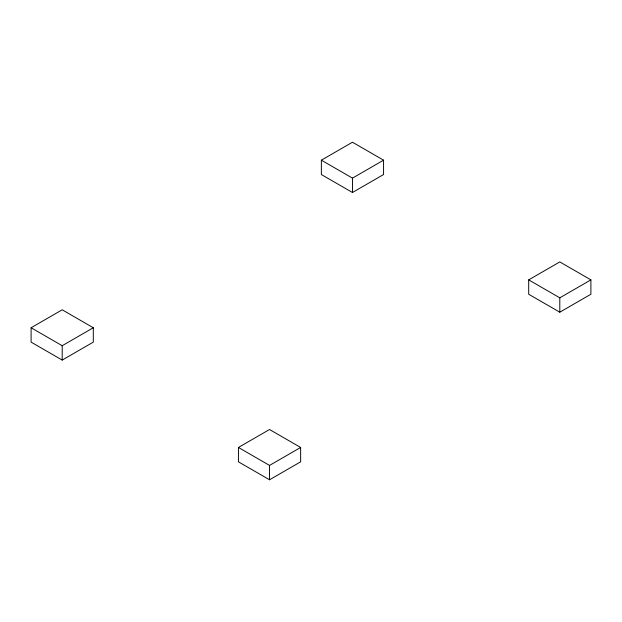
<?xml version="1.0" encoding="UTF-8"?>
<svg xmlns="http://www.w3.org/2000/svg" width="622" height="622" viewBox="0 0 622 622"><rect width="100%" height="100%" fill="white"/><g stroke="black" fill="none" stroke-linecap="round" stroke-linejoin="round"><path stroke-width="0.93" d="M31.1 327.755L62.2 309.803L93.3 327.755L93.3 342.123L62.2 360.076L31.1 342.123L31.1 327.755L62.2 345.715L93.3 327.755M321.364 160.173L352.464 142.22L383.564 160.173L383.564 174.541L352.464 192.493L321.364 174.541L321.364 160.173L352.464 178.133L383.564 160.173M238.436 447.459L269.536 429.507L300.636 447.459L300.636 461.827L269.536 479.78L238.436 461.827L238.436 447.459L269.536 465.419L300.636 447.459M528.7 279.877L559.8 261.924L590.9 279.877L590.9 294.245L559.8 312.197L528.7 294.245L528.7 279.877L559.8 297.829L590.9 279.877M559.8 297.829L559.8 312.197M352.464 178.133L352.464 192.493M269.536 465.419L269.536 479.78M62.2 345.715L62.2 360.076"/></g></svg>
